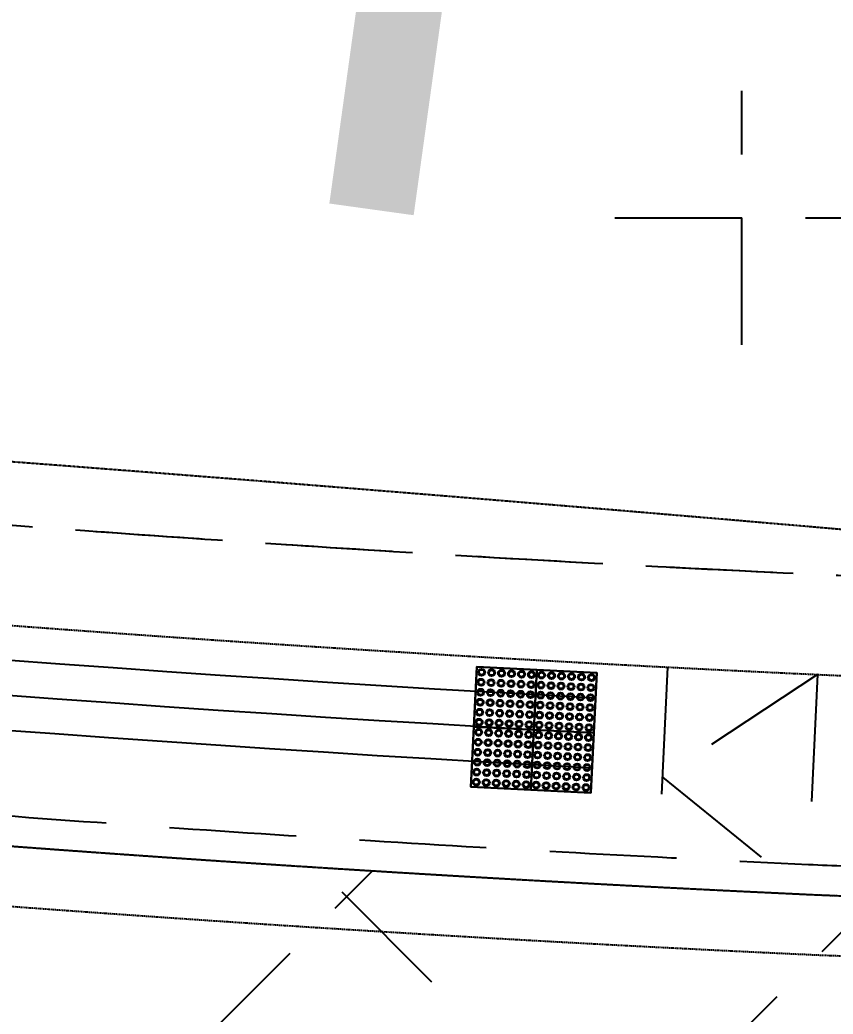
# Model space of a CAD drawing. Header units: millimetres. Extents: x 832728086 to 834530684, y 817551485 to 818349469.
# Drawn here: x 834397185 to 834401251, y 817881101 to 817886070 of the extents above; entities that cross this region are included whole.
import ezdxf

# ---------------------------------------------------------------- set-up
doc = ezdxf.new("R2010")
doc.units = ezdxf.units.MM
doc.header["$LTSCALE"] = 100
doc.linetypes.add('Hidden', pattern=[9.525, 6.35, -3.175])
doc.layers.add('+C-160', color=160, linetype='Hidden')
doc.layers.add('000-Tactile-l', color=8, linetype='Continuous')
doc.layers.add('000-helpline', color=30, linetype='Continuous', lineweight=30, plot=False)
doc.layers.add('Infrastructure - Pillar boxes$0$000-Pillar Box-t', color=251, linetype='Continuous', lineweight=15)
doc.layers.add('Infrastructure - Pillar boxes$0$000-Pillar Box-t @ 4', color=251, linetype='Continuous', lineweight=15)
doc.styles.add('Infrastructure - Pillar boxes$0$W8 sec wkcd', font='swissc.ttf', dxfattribs={"height": 3})

# ---------------------------------------------------------------- blocks, each defined once
blk = doc.blocks.new('tactile')
at = {"layer": '000-helpline', "ltscale": 0.015}
for points in [[(834399.8256, 817882.8702), (834399.811, 817882.5706), (834399.5114, 817882.5852), (834399.526, 817882.8848)], [(834400.1253, 817882.8556), (834400.1106, 817882.5559), (834399.811, 817882.5706), (834399.8256, 817882.8702)], [(834399.811, 817882.5706), (834399.7964, 817882.2709), (834399.4967, 817882.2855), (834399.5114, 817882.5852)], [(834400.1106, 817882.5559), (834400.096, 817882.2563), (834399.7964, 817882.2709), (834399.811, 817882.5706)]]:
    blk.add_lwpolyline(points, close=True, dxfattribs=at)
at = {"layer": '000-Tactile-l'}
blk.add_lwpolyline([(834399.526, 817882.8848), (834400.1253, 817882.8556), (834400.096, 817882.2563), (834399.4967, 817882.2855)], close=True, dxfattribs=at)
at = {"layer": '000-Tactile-l', "ltscale": 0.015}
for centre, radius in [((834399.5497, 817882.8586), 0.0175), ((834399.5497, 817882.8586), 0.0125), ((834399.5997, 817882.8562), 0.0175), ((834399.5997, 817882.8562), 0.0125), ((834399.6496, 817882.8538), 0.0175), ((834399.6496, 817882.8538), 0.0125), ((834399.6996, 817882.8513), 0.0175), ((834399.6996, 817882.8513), 0.0125), ((834399.7495, 817882.8489), 0.0175), ((834399.7994, 817882.8465), 0.0175), ((834399.5473, 817882.8087), 0.0175), ((834399.5473, 817882.8087), 0.0125), ((834399.5972, 817882.8063), 0.0175), ((834399.5972, 817882.8063), 0.0125), ((834399.6472, 817882.8038), 0.0175), ((834399.6472, 817882.8038), 0.0125), ((834399.6971, 817882.8014), 0.0175), ((834399.6971, 817882.8014), 0.0125), ((834399.7471, 817882.799), 0.0175), ((834399.7495, 817882.8489), 0.0125), ((834399.797, 817882.7965), 0.0175), ((834399.7994, 817882.8465), 0.0125), ((834399.8494, 817882.844), 0.0175), ((834399.8494, 817882.844), 0.0125), ((834399.8993, 817882.8416), 0.0175), ((834399.8993, 817882.8416), 0.0125), ((834399.9493, 817882.8391), 0.0175), ((834399.9493, 817882.8391), 0.0125), ((834399.9992, 817882.8367), 0.0175), ((834399.9992, 817882.8367), 0.0125), ((834400.0491, 817882.8343), 0.0175), ((834400.0491, 817882.8343), 0.0125), ((834400.0991, 817882.8318), 0.0175), ((834400.0991, 817882.8318), 0.0125), ((834399.5449, 817882.7588), 0.0175), ((834399.5449, 817882.7588), 0.0125), ((834399.5948, 817882.7563), 0.0175), ((834399.5948, 817882.7563), 0.0125), ((834399.6447, 817882.7539), 0.0175), ((834399.6447, 817882.7539), 0.0125), ((834399.6947, 817882.7515), 0.0175), ((834399.6947, 817882.7515), 0.0125), ((834399.7446, 817882.749), 0.0175), ((834399.7471, 817882.799), 0.0125), ((834399.7946, 817882.7466), 0.0175), ((834399.797, 817882.7965), 0.0125), ((834399.8469, 817882.7941), 0.0175), ((834399.8469, 817882.7941), 0.0125), ((834399.8969, 817882.7916), 0.0175), ((834399.8969, 817882.7916), 0.0125), ((834399.9468, 817882.7892), 0.0175), ((834399.9468, 817882.7892), 0.0125), ((834399.9968, 817882.7868), 0.0175), ((834399.9968, 817882.7868), 0.0125), ((834400.0467, 817882.7843), 0.0175), ((834400.0467, 817882.7843), 0.0125), ((834400.0966, 817882.7819), 0.0175), ((834400.0966, 817882.7819), 0.0125), ((834399.5424, 817882.7088), 0.0175), ((834399.5424, 817882.7088), 0.0125), ((834399.5924, 817882.7064), 0.0175), ((834399.5924, 817882.7064), 0.0125), ((834399.6423, 817882.7039), 0.0175), ((834399.6423, 817882.7039), 0.0125), ((834399.6922, 817882.7015), 0.0175), ((834399.6922, 817882.7015), 0.0125), ((834399.7422, 817882.6991), 0.0175), ((834399.7446, 817882.749), 0.0125), ((834399.7921, 817882.6966), 0.0175), ((834399.7946, 817882.7466), 0.0125), ((834399.8445, 817882.7441), 0.0175), ((834399.8445, 817882.7441), 0.0125), ((834399.8944, 817882.7417), 0.0175), ((834399.8944, 817882.7417), 0.0125), ((834399.9444, 817882.7393), 0.0175), ((834399.9444, 817882.7393), 0.0125), ((834399.9943, 817882.7368), 0.0175), ((834399.9943, 817882.7368), 0.0125), ((834400.0443, 817882.7344), 0.0175), ((834400.0443, 817882.7344), 0.0125), ((834400.0942, 817882.732), 0.0175), ((834400.0942, 817882.732), 0.0125), ((834399.54, 817882.6589), 0.0175), ((834399.54, 817882.6589), 0.0125), ((834399.5899, 817882.6564), 0.0175), ((834399.5899, 817882.6564), 0.0125), ((834399.6399, 817882.654), 0.0175), ((834399.6399, 817882.654), 0.0125), ((834399.6898, 817882.6516), 0.0175), ((834399.6898, 817882.6516), 0.0125), ((834399.7397, 817882.6491), 0.0175), ((834399.7422, 817882.6991), 0.0125), ((834399.7897, 817882.6467), 0.0175), ((834399.7921, 817882.6966), 0.0125), ((834399.8421, 817882.6942), 0.0175), ((834399.8421, 817882.6942), 0.0125), ((834399.892, 817882.6918), 0.0175), ((834399.892, 817882.6918), 0.0125), ((834399.9419, 817882.6893), 0.0175), ((834399.9419, 817882.6893), 0.0125), ((834399.9919, 817882.6869), 0.0175), ((834399.9919, 817882.6869), 0.0125), ((834400.0418, 817882.6844), 0.0175), ((834400.0418, 817882.6844), 0.0125), ((834400.0918, 817882.682), 0.0175), ((834400.0918, 817882.682), 0.0125), ((834399.5375, 817882.6089), 0.0175), ((834399.5375, 817882.6089), 0.0125), ((834399.5875, 817882.6065), 0.0175), ((834399.5875, 817882.6065), 0.0125), ((834399.6374, 817882.6041), 0.0175), ((834399.6374, 817882.6041), 0.0125), ((834399.6874, 817882.6016), 0.0175), ((834399.7373, 817882.5992), 0.0175), ((834399.7397, 817882.6491), 0.0125), ((834399.7873, 817882.5968), 0.0175), ((834399.7897, 817882.6467), 0.0125), ((834399.8396, 817882.6443), 0.0175), ((834399.8396, 817882.6443), 0.0125), ((834399.8896, 817882.6418), 0.0175), ((834399.8896, 817882.6418), 0.0125), ((834399.9395, 817882.6394), 0.0175), ((834399.9395, 817882.6394), 0.0125), ((834399.9895, 817882.6369), 0.0175), ((834399.9895, 817882.6369), 0.0125), ((834400.0394, 817882.6345), 0.0175), ((834400.0394, 817882.6345), 0.0125), ((834400.0893, 817882.6321), 0.0175), ((834400.0893, 817882.6321), 0.0125), ((834399.5351, 817882.559), 0.0175), ((834399.5351, 817882.559), 0.0125), ((834399.5851, 817882.5566), 0.0175), ((834399.5851, 817882.5566), 0.0125), ((834399.635, 817882.5541), 0.0175), ((834399.635, 817882.5541), 0.0125), ((834399.6849, 817882.5517), 0.0175), ((834399.6874, 817882.6016), 0.0125), ((834399.7349, 817882.5493), 0.0175), ((834399.7373, 817882.5992), 0.0125), ((834399.7873, 817882.5968), 0.0125), ((834399.8372, 817882.5943), 0.0175), ((834399.8372, 817882.5943), 0.0125), ((834399.8871, 817882.5919), 0.0175), ((834399.8871, 817882.5919), 0.0125), ((834399.9371, 817882.5894), 0.0175), ((834399.9371, 817882.5894), 0.0125), ((834399.987, 817882.587), 0.0175), ((834399.987, 817882.587), 0.0125), ((834400.037, 817882.5846), 0.0175), ((834400.037, 817882.5846), 0.0125), ((834400.0869, 817882.5821), 0.0175), ((834400.0869, 817882.5821), 0.0125), ((834399.5327, 817882.5091), 0.0175), ((834399.5327, 817882.5091), 0.0125), ((834399.5826, 817882.5066), 0.0175), ((834399.5826, 817882.5066), 0.0125), ((834399.6326, 817882.5042), 0.0175), ((834399.6326, 817882.5042), 0.0125), ((834399.6825, 817882.5017), 0.0175), ((834399.6849, 817882.5517), 0.0125), ((834399.7324, 817882.4993), 0.0175), ((834399.7349, 817882.5493), 0.0125), ((834399.7848, 817882.5468), 0.0175), ((834399.7848, 817882.5468), 0.0125), ((834399.8348, 817882.5444), 0.0175), ((834399.8348, 817882.5444), 0.0125), ((834399.8847, 817882.5419), 0.0175), ((834399.8847, 817882.5419), 0.0125), ((834399.9346, 817882.5395), 0.0175), ((834399.9346, 817882.5395), 0.0125), ((834399.9846, 817882.5371), 0.0175), ((834399.9846, 817882.5371), 0.0125), ((834400.0345, 817882.5346), 0.0175), ((834400.0345, 817882.5346), 0.0125), ((834400.0845, 817882.5322), 0.0175), ((834400.0845, 817882.5322), 0.0125), ((834399.5302, 817882.4591), 0.0175), ((834399.5302, 817882.4591), 0.0125), ((834399.5802, 817882.4567), 0.0175), ((834399.5802, 817882.4567), 0.0125), ((834399.6301, 817882.4542), 0.0175), ((834399.6301, 817882.4542), 0.0125), ((834399.6801, 817882.4518), 0.0175), ((834399.6825, 817882.5017), 0.0125), ((834399.73, 817882.4494), 0.0175), ((834399.7324, 817882.4993), 0.0125), ((834399.7824, 817882.4969), 0.0175), ((834399.7824, 817882.4969), 0.0125), ((834399.8323, 817882.4944), 0.0175), ((834399.8323, 817882.4944), 0.0125), ((834399.8823, 817882.492), 0.0175), ((834399.8823, 817882.492), 0.0125), ((834399.9322, 817882.4896), 0.0175), ((834399.9322, 817882.4896), 0.0125), ((834399.9821, 817882.4871), 0.0175), ((834399.9821, 817882.4871), 0.0125), ((834400.0321, 817882.4847), 0.0175), ((834400.0321, 817882.4847), 0.0125), ((834400.082, 817882.4822), 0.0175), ((834400.082, 817882.4822), 0.0125), ((834399.5278, 817882.4092), 0.0175), ((834399.5278, 817882.4092), 0.0125), ((834399.5777, 817882.4067), 0.0175), ((834399.5777, 817882.4067), 0.0125), ((834399.6277, 817882.4043), 0.0175), ((834399.6277, 817882.4043), 0.0125), ((834399.6776, 817882.4019), 0.0175), ((834399.6801, 817882.4518), 0.0125), ((834399.7276, 817882.3994), 0.0175), ((834399.73, 817882.4494), 0.0125), ((834399.7799, 817882.4469), 0.0175), ((834399.7799, 817882.4469), 0.0125), ((834399.8299, 817882.4445), 0.0175), ((834399.8299, 817882.4445), 0.0125), ((834399.8798, 817882.4421), 0.0175), ((834399.8798, 817882.4421), 0.0125), ((834399.9298, 817882.4396), 0.0175), ((834399.9298, 817882.4396), 0.0125), ((834399.9797, 817882.4372), 0.0175), ((834399.9797, 817882.4372), 0.0125), ((834400.0296, 817882.4347), 0.0175), ((834400.0296, 817882.4347), 0.0125), ((834400.0796, 817882.4323), 0.0175), ((834400.0796, 817882.4323), 0.0125), ((834399.5254, 817882.3592), 0.0175), ((834399.5254, 817882.3592), 0.0125), ((834399.5753, 817882.3568), 0.0175), ((834399.5753, 817882.3568), 0.0125), ((834399.6252, 817882.3544), 0.0175), ((834399.6252, 817882.3544), 0.0125), ((834399.6752, 817882.3519), 0.0175), ((834399.6776, 817882.4019), 0.0125), ((834399.7251, 817882.3495), 0.0175), ((834399.7276, 817882.3994), 0.0125), ((834399.7775, 817882.397), 0.0175), ((834399.7775, 817882.397), 0.0125), ((834399.8274, 817882.3946), 0.0175), ((834399.8274, 817882.3946), 0.0125), ((834399.8774, 817882.3921), 0.0175), ((834399.8774, 817882.3921), 0.0125), ((834399.9273, 817882.3897), 0.0175), ((834399.9273, 817882.3897), 0.0125), ((834399.9773, 817882.3872), 0.0175), ((834399.9773, 817882.3872), 0.0125), ((834400.0272, 817882.3848), 0.0175), ((834400.0272, 817882.3848), 0.0125), ((834400.0771, 817882.3824), 0.0175), ((834400.0771, 817882.3824), 0.0125), ((834399.5229, 817882.3093), 0.0175), ((834399.5229, 817882.3093), 0.0125), ((834399.5729, 817882.3069), 0.0175), ((834399.5729, 817882.3069), 0.0125), ((834399.6228, 817882.3044), 0.0175), ((834399.6228, 817882.3044), 0.0125), ((834399.6727, 817882.302), 0.0175), ((834399.6752, 817882.3519), 0.0125), ((834399.7227, 817882.2995), 0.0175), ((834399.7251, 817882.3495), 0.0125), ((834399.7751, 817882.3471), 0.0175), ((834399.7751, 817882.3471), 0.0125), ((834399.825, 817882.3446), 0.0175), ((834399.825, 817882.3446), 0.0125), ((834399.8749, 817882.3422), 0.0175), ((834399.8749, 817882.3422), 0.0125), ((834399.9249, 817882.3397), 0.0175), ((834399.9249, 817882.3397), 0.0125), ((834399.9748, 817882.3373), 0.0175), ((834399.9748, 817882.3373), 0.0125), ((834400.0248, 817882.3349), 0.0175), ((834400.0248, 817882.3349), 0.0125), ((834400.0747, 817882.3324), 0.0175), ((834400.0747, 817882.3324), 0.0125), ((834399.6727, 817882.302), 0.0125), ((834399.7227, 817882.2995), 0.0125), ((834399.7726, 817882.2971), 0.0175), ((834399.7726, 817882.2971), 0.0125), ((834399.8226, 817882.2947), 0.0175), ((834399.8226, 817882.2947), 0.0125), ((834399.8725, 817882.2922), 0.0175), ((834399.8725, 817882.2922), 0.0125), ((834399.9224, 817882.2898), 0.0175), ((834399.9224, 817882.2898), 0.0125), ((834399.9724, 817882.2874), 0.0175), ((834399.9724, 817882.2874), 0.0125), ((834400.0223, 817882.2849), 0.0175), ((834400.0223, 817882.2849), 0.0125), ((834400.0723, 817882.2825), 0.0175), ((834400.0723, 817882.2825), 0.0125)]:
    blk.add_circle(centre, radius, dxfattribs=at)
at = {"layer": '000-Tactile-l', "ltscale": 5e-05}
for radius, end in [(141.57, 266.91007), (141.745, 266.910435), (141.92, 266.910799)]:
    blk.add_arc((834407.7503, 818024.0949), radius, 239.219439, end, dxfattribs=at)
blk = doc.blocks.new('*U131')
at = {"layer": 'Infrastructure - Pillar boxes$0$000-Pillar Box-t @ 4', "insert": (0, 0.5), "char_height": 1.5, "attachment_point": 7, "style": 'Infrastructure - Pillar boxes$0$W8 sec wkcd'}
blk.add_mtext_dynamic_manual_height_columns('{\\H2.6667x;PWR PB-06}', width=58.253134, gutter_width=4, heights=[22.0296], dxfattribs=at)
blk = doc.blocks.new('Infrastructure - Pillar boxes$0$PWR PB-06')
at = {"layer": 'Infrastructure - Pillar boxes$0$000-Pillar Box-t'}
blk.add_blockref('*U131', (0, 0), dxfattribs=at)
blk = doc.blocks.new('A$C062A3D83')
at = {"layer": '+C-160'}
for p, q in [((77461.7, -120815), (77461.7, -119545)), ((76826.7, -120180), (78096.7, -120180)), ((77089.7, -122425.2), (77045.5, -123374.2)), ((77838.8, -122462.1), (77064.1, -122974.6)), ((77838.8, -122462.1), (77794.6, -123411)), ((77064.1, -122974.6), (77787.7, -123560.9)), ((81300, -129387.6), (75338.1, -123425.7)), ((70039.5, -129017.7), (75614.2, -123443.1)), ((72474.6, -129234.3), (78135.8, -123573))]:
    blk.add_line(p, q, dxfattribs=at)
for centre, radius, start, end in [((84417, 18834.9), 142400, 239.21944, 267.3345), ((84417, 18834.9), 142550, 239.21944, 267.3345), ((84417, 18834.9), 140950, 261.984043, 268.534942), ((78485.2, -108577.1), 14850, 267.3345, 278.91906), ((78485.2, -108577.1), 15000, 267.3345, 280.38982)]:
    blk.add_arc(centre, radius, start, end, dxfattribs=at)
at = {"layer": '+C-160', "ltscale": 0.01}
for centre, radius, start, end in [((84417, 18834.9), 142550, 239.21944, 267.3345), ((84417, 18834.9), 142850, 239.21944, 267.3345), ((84417, 18834.9), 148550, 243.88711, 267.3345), ((84417, 18834.9), 142550, 255.562292, 267.3345), ((84417, 18834.9), 141450, 261.984043, 268.534949), ((78485.2, -108577.1), 15000, 267.3345, 290.39403), ((78485.2, -108577.1), 15000, 267.3345, 290.39403), ((78485.2, -108577.1), 15300, 267.3345, 290.39403)]:
    blk.add_arc(centre, radius, start, end, dxfattribs=at)
at = {"layer": '+C-160', "ltscale": 5e-05}
for centre, radius, start, end in [((88451.1, 28851.8), 160258.7, 247.899881, 265.736919), ((43429.8, -519719.1), 399476.8, 84.646903, 86.672141)]:
    blk.add_arc(centre, radius, start, end, dxfattribs=at)
at = {"layer": '+C-160'}
blk.add_ellipse((84416.9, 18834.7), major_axis=(8432.9, 140697.3), ratio=1, start_param=3.101375, end_param=3.175887, dxfattribs=at)
at = {"layer": '+C-160', "ltscale": 4}
blk.add_open_spline([(60390.7, -85926), (83312.6, -109266.7), (106234.6, -132607.3)], degree=2, dxfattribs=at)
at = {"layer": '+C-160', "ltscale": 0.05}
for points in [[(77088.7, -102929), (70579, -120739.8), (64069.4, -138550.5)], [(106234.6, -132607.3), (91661.6, -117768.2), (77088.7, -102929)]]:
    blk.add_open_spline(points, degree=2, dxfattribs=at)
at = {"layer": '+C-160', "xscale": 999.9999999999998, "yscale": 999.9999999999998, "zscale": 999.9999999999998, "rotation": 352.1013203060124}
blk.add_blockref('Infrastructure - Pillar boxes$0$PWR PB-06', (63102.4, -118964.3, 0.3), dxfattribs=at)

msp = doc.modelspace()

# ---------------------------------------------------------------- block references
at = {"layer": '+C-160', "ltscale": 5}
msp.add_blockref('A$C062A3D83', (834323333.3128, 818005260.0327), dxfattribs=at)
at = {"layer": '000-Tactile-l', "xscale": 1000, "yscale": 1000, "zscale": 1000}
msp.add_blockref('tactile', (-56.4905, -49.2817, -0.0703), dxfattribs=at)

doc.saveas('drawing.dxf')
